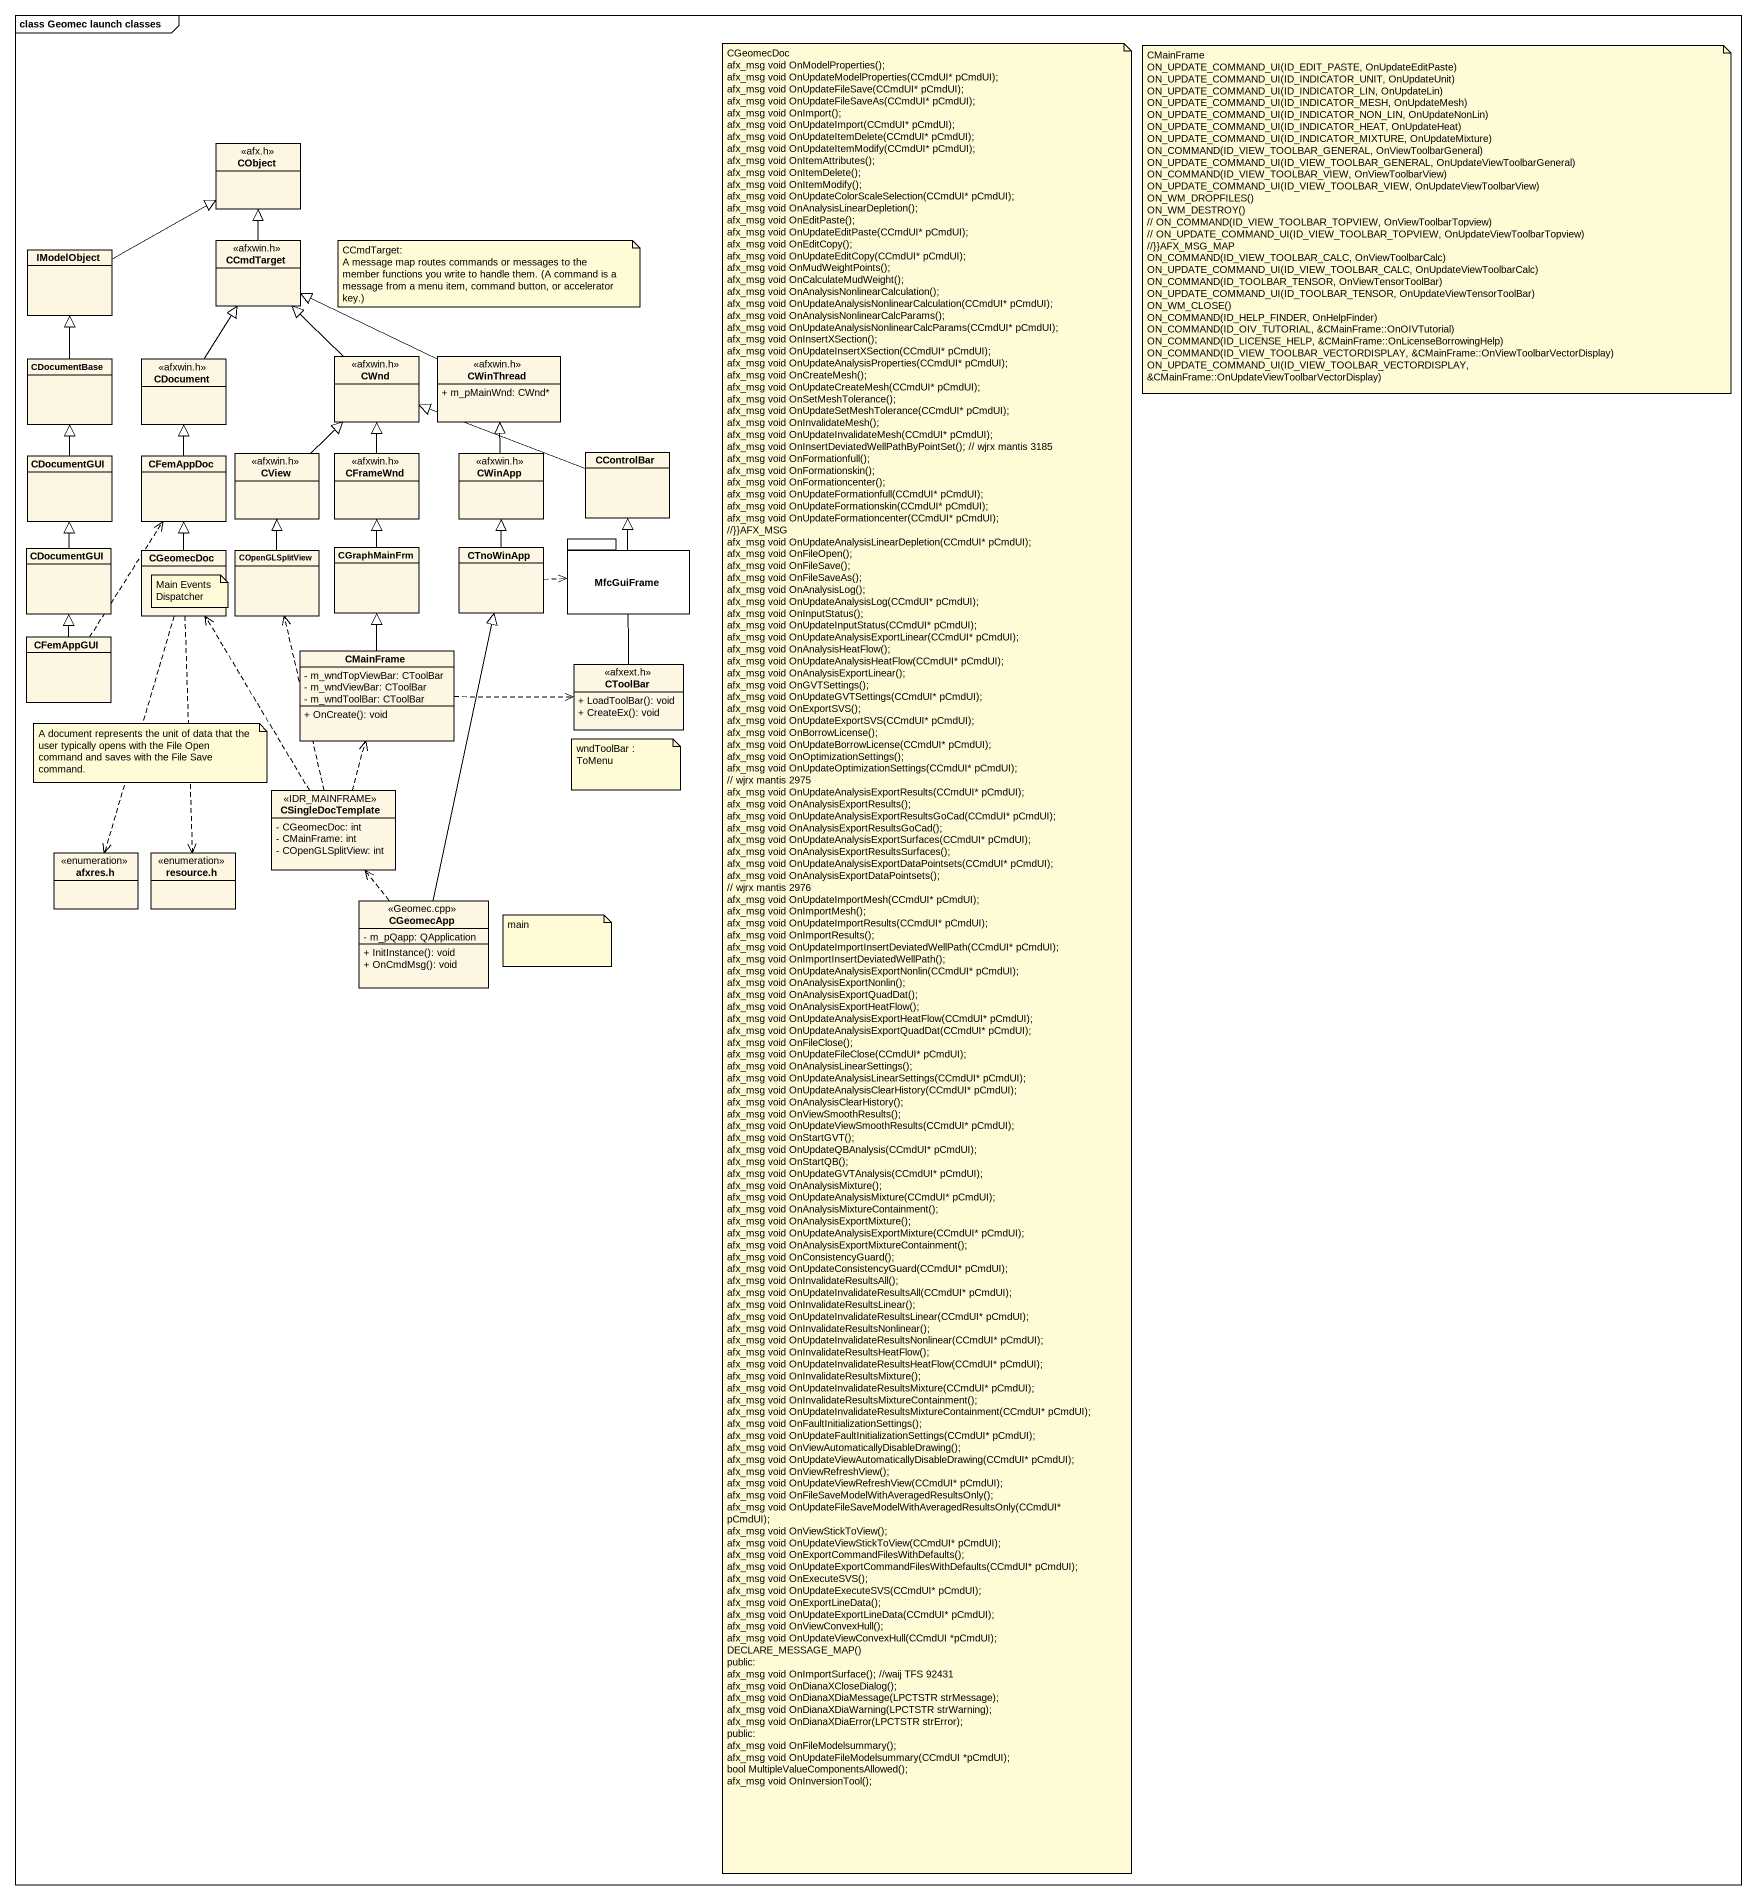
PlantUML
@startuml
mainframe class Geomec launch classes
hide circle
hide empty members
skinparam classAttributeIconSize 0
class CObject <<afx.h>>
class IModelObject
class CCmdTarget <<afxwin.h>>
class CDocumentBase
class CDocument <<afxwin.h>>
class CWnd <<afxwin.h>>
class CWinThread <<afxwin.h>> {
  + m_pMainWnd: CWnd*
}
class CDocumentGUI
class CFemAppDoc
class CView <<afxwin.h>>
class CFrameWnd <<afxwin.h>>
class CWinApp <<afxwin.h>>
class CControlBar
class "CDocumentGUI" as CDocumentGUI_2
class CGeomecDoc
class COpenGLSplitView
class CGraphMainFrm
class CTnoWinApp
package MfcGuiFrame {
}
class CFemAppGUI
class CMainFrame {
  - m_wndTopViewBar: CToolBar
  - m_wndViewBar: CToolBar
  - m_wndToolBar: CToolBar
  + OnCreate(): void
}
class CToolBar <<afxext.h>> {
  + LoadToolBar(): void
  + CreateEx(): void
}
class CSingleDocTemplate <<IDR_MAINFRAME>> {
  - CGeomecDoc: int
  - CMainFrame: int
  - COpenGLSplitView: int
}
enum "afxres.h" as afxres_h
enum "resource.h" as resource_h
class CGeomecApp <<Geomec.cpp>> {
  - m_pQapp: QApplication
  + InitInstance(): void
  + OnCmdMsg(): void
}
IModelObject -right-|> CObject
CCmdTarget -up-|> CObject
CDocumentBase -up-|> IModelObject
CDocument -up-|> CCmdTarget
CWnd -up-|> CCmdTarget
CWinThread -left-|> CCmdTarget
CDocumentGUI -up-|> CDocumentBase
CFemAppDoc -up-|> CDocument
CView -up-|> CWnd
CFrameWnd -up-|> CWnd
CWinApp -up-|> CWinThread
CControlBar -left-|> CWnd
CDocumentGUI_2 -up-|> CDocumentGUI
CGeomecDoc -up-|> CFemAppDoc
CGeomecDoc ..> afxres_h
CGeomecDoc ..> resource_h
COpenGLSplitView -up-|> CView
CGraphMainFrm -up-|> CFrameWnd
CTnoWinApp -up-|> CWinApp
CTnoWinApp .right.> MfcGuiFrame
CFemAppGUI .up.> CFemAppDoc
CFemAppGUI -up-|> CDocumentGUI_2
CMainFrame -up-|> CGraphMainFrm
CMainFrame .right.> CToolBar
CToolBar -up-|> CControlBar
CSingleDocTemplate .up.> CGeomecDoc
CSingleDocTemplate .up.> COpenGLSplitView
CSingleDocTemplate .up.> CMainFrame
CGeomecApp -up-|> CTnoWinApp
CGeomecApp .up.> CSingleDocTemplate
note as N1
  CGeomecDoc
  afx_msg void OnModelProperties();
  afx_msg void OnUpdateModelProperties(CCmdUI* pCmdUI);
  afx_msg void OnUpdateFileSave(CCmdUI* pCmdUI);
  afx_msg void OnUpdateFileSaveAs(CCmdUI* pCmdUI);
  afx_msg void OnImport();
  afx_msg void OnUpdateImport(CCmdUI* pCmdUI);
  afx_msg void OnUpdateItemDelete(CCmdUI* pCmdUI);
  afx_msg void OnUpdateItemModify(CCmdUI* pCmdUI);
  afx_msg void OnItemAttributes();
  afx_msg void OnItemDelete();
  afx_msg void OnItemModify();
  afx_msg void OnUpdateColorScaleSelection(CCmdUI* pCmdUI);
  afx_msg void OnAnalysisLinearDepletion();
  afx_msg void OnEditPaste();
  afx_msg void OnUpdateEditPaste(CCmdUI* pCmdUI);
  afx_msg void OnEditCopy();
  afx_msg void OnUpdateEditCopy(CCmdUI* pCmdUI);
  afx_msg void OnMudWeightPoints();
  afx_msg void OnCalculateMudWeight();
  afx_msg void OnAnalysisNonlinearCalculation();
  afx_msg void OnUpdateAnalysisNonlinearCalculation(CCmdUI* pCmdUI);
  afx_msg void OnAnalysisNonlinearCalcParams();
  afx_msg void OnUpdateAnalysisNonlinearCalcParams(CCmdUI* pCmdUI);
  afx_msg void OnInsertXSection();
  afx_msg void OnUpdateInsertXSection(CCmdUI* pCmdUI);
  afx_msg void OnUpdateAnalysisProperties(CCmdUI* pCmdUI);
  afx_msg void OnCreateMesh();
  afx_msg void OnUpdateCreateMesh(CCmdUI* pCmdUI);
  afx_msg void OnSetMeshTolerance();
  afx_msg void OnUpdateSetMeshTolerance(CCmdUI* pCmdUI);
  afx_msg void OnInvalidateMesh();
  afx_msg void OnUpdateInvalidateMesh(CCmdUI* pCmdUI);
  afx_msg void OnInsertDeviatedWellPathByPointSet(); // wjrx mantis 3185
  afx_msg void OnFormationfull();
  afx_msg void OnFormationskin();
  afx_msg void OnFormationcenter();
  afx_msg void OnUpdateFormationfull(CCmdUI* pCmdUI);
  afx_msg void OnUpdateFormationskin(CCmdUI* pCmdUI);
  afx_msg void OnUpdateFormationcenter(CCmdUI* pCmdUI);
  //}}AFX_MSG
  afx_msg void OnUpdateAnalysisLinearDepletion(CCmdUI* pCmdUI);
  afx_msg void OnFileOpen();
  afx_msg void OnFileSave();
  afx_msg void OnFileSaveAs();
  afx_msg void OnAnalysisLog();
  afx_msg void OnUpdateAnalysisLog(CCmdUI* pCmdUI);
  afx_msg void OnInputStatus();
  afx_msg void OnUpdateInputStatus(CCmdUI* pCmdUI);
  afx_msg void OnUpdateAnalysisExportLinear(CCmdUI* pCmdUI);
  afx_msg void OnAnalysisHeatFlow();
  afx_msg void OnUpdateAnalysisHeatFlow(CCmdUI* pCmdUI);
  afx_msg void OnAnalysisExportLinear();
  afx_msg void OnGVTSettings();
  afx_msg void OnUpdateGVTSettings(CCmdUI* pCmdUI);
  afx_msg void OnExportSVS();
  afx_msg void OnUpdateExportSVS(CCmdUI* pCmdUI);
  afx_msg void OnBorrowLicense();
  afx_msg void OnUpdateBorrowLicense(CCmdUI* pCmdUI);
  afx_msg void OnOptimizationSettings();
  afx_msg void OnUpdateOptimizationSettings(CCmdUI* pCmdUI);
  // wjrx mantis 2975
  afx_msg void OnUpdateAnalysisExportResults(CCmdUI* pCmdUI);
  afx_msg void OnAnalysisExportResults();
  afx_msg void OnUpdateAnalysisExportResultsGoCad(CCmdUI* pCmdUI);
  afx_msg void OnAnalysisExportResultsGoCad();
  afx_msg void OnUpdateAnalysisExportSurfaces(CCmdUI* pCmdUI);
  afx_msg void OnAnalysisExportResultsSurfaces();
  afx_msg void OnUpdateAnalysisExportDataPointsets(CCmdUI* pCmdUI);
  afx_msg void OnAnalysisExportDataPointsets();
  // wjrx mantis 2976
  afx_msg void OnUpdateImportMesh(CCmdUI* pCmdUI);
  afx_msg void OnImportMesh();
  afx_msg void OnUpdateImportResults(CCmdUI* pCmdUI);
  afx_msg void OnImportResults();
  afx_msg void OnUpdateImportInsertDeviatedWellPath(CCmdUI* pCmdUI);
  afx_msg void OnImportInsertDeviatedWellPath();
  afx_msg void OnUpdateAnalysisExportNonlin(CCmdUI* pCmdUI);
  afx_msg void OnAnalysisExportNonlin();
  afx_msg void OnAnalysisExportQuadDat();
  afx_msg void OnAnalysisExportHeatFlow();
  afx_msg void OnUpdateAnalysisExportHeatFlow(CCmdUI* pCmdUI);
  afx_msg void OnUpdateAnalysisExportQuadDat(CCmdUI* pCmdUI);
  afx_msg void OnFileClose();
  afx_msg void OnUpdateFileClose(CCmdUI* pCmdUI);
  afx_msg void OnAnalysisLinearSettings();
  afx_msg void OnUpdateAnalysisLinearSettings(CCmdUI* pCmdUI);
  afx_msg void OnUpdateAnalysisClearHistory(CCmdUI* pCmdUI);
  afx_msg void OnAnalysisClearHistory();
  afx_msg void OnViewSmoothResults();
  afx_msg void OnUpdateViewSmoothResults(CCmdUI* pCmdUI);
  afx_msg void OnStartGVT();
  afx_msg void OnUpdateQBAnalysis(CCmdUI* pCmdUI);
  afx_msg void OnStartQB();
  afx_msg void OnUpdateGVTAnalysis(CCmdUI* pCmdUI);
  afx_msg void OnAnalysisMixture();
  afx_msg void OnUpdateAnalysisMixture(CCmdUI* pCmdUI);
  afx_msg void OnAnalysisMixtureContainment();
  afx_msg void OnAnalysisExportMixture();
  afx_msg void OnUpdateAnalysisExportMixture(CCmdUI* pCmdUI);
  afx_msg void OnAnalysisExportMixtureContainment();
  afx_msg void OnConsistencyGuard();
  afx_msg void OnUpdateConsistencyGuard(CCmdUI* pCmdUI);
  afx_msg void OnInvalidateResultsAll();
  afx_msg void OnUpdateInvalidateResultsAll(CCmdUI* pCmdUI);
  afx_msg void OnInvalidateResultsLinear();
  afx_msg void OnUpdateInvalidateResultsLinear(CCmdUI* pCmdUI);
  afx_msg void OnInvalidateResultsNonlinear();
  afx_msg void OnUpdateInvalidateResultsNonlinear(CCmdUI* pCmdUI);
  afx_msg void OnInvalidateResultsHeatFlow();
  afx_msg void OnUpdateInvalidateResultsHeatFlow(CCmdUI* pCmdUI);
  afx_msg void OnInvalidateResultsMixture();
  afx_msg void OnUpdateInvalidateResultsMixture(CCmdUI* pCmdUI);
  afx_msg void OnInvalidateResultsMixtureContainment();
  afx_msg void OnUpdateInvalidateResultsMixtureContainment(CCmdUI* pCmdUI);
  afx_msg void OnFaultInitializationSettings();
  afx_msg void OnUpdateFaultInitializationSettings(CCmdUI* pCmdUI);
  afx_msg void OnViewAutomaticallyDisableDrawing();
  afx_msg void OnUpdateViewAutomaticallyDisableDrawing(CCmdUI* pCmdUI);
  afx_msg void OnViewRefreshView();
  afx_msg void OnUpdateViewRefreshView(CCmdUI* pCmdUI);
  afx_msg void OnFileSaveModelWithAveragedResultsOnly();
  afx_msg void OnUpdateFileSaveModelWithAveragedResultsOnly(CCmdUI* pCmdUI);
  afx_msg void OnViewStickToView();
  afx_msg void OnUpdateViewStickToView(CCmdUI* pCmdUI);
  afx_msg void OnExportCommandFilesWithDefaults();
  afx_msg void OnUpdateExportCommandFilesWithDefaults(CCmdUI* pCmdUI);
  afx_msg void OnExecuteSVS();
  afx_msg void OnUpdateExecuteSVS(CCmdUI* pCmdUI);
  afx_msg void OnExportLineData();
  afx_msg void OnUpdateExportLineData(CCmdUI* pCmdUI);
  afx_msg void OnViewConvexHull();
  afx_msg void OnUpdateViewConvexHull(CCmdUI *pCmdUI);
  DECLARE_MESSAGE_MAP()
  public:
  afx_msg void OnImportSurface(); //waij TFS 92431
  afx_msg void OnDianaXCloseDialog();
  afx_msg void OnDianaXDiaMessage(LPCTSTR strMessage);
  afx_msg void OnDianaXDiaWarning(LPCTSTR strWarning);
  afx_msg void OnDianaXDiaError(LPCTSTR strError);
  public:
  afx_msg void OnFileModelsummary();
  afx_msg void OnUpdateFileModelsummary(CCmdUI *pCmdUI);
  bool MultipleValueComponentsAllowed();
  afx_msg void OnInversionTool();
end note
note as N2
  CMainFrame
  ON_UPDATE_COMMAND_UI(ID_EDIT_PASTE, OnUpdateEditPaste)
  ON_UPDATE_COMMAND_UI(ID_INDICATOR_UNIT, OnUpdateUnit)
  ON_UPDATE_COMMAND_UI(ID_INDICATOR_LIN, OnUpdateLin)
  ON_UPDATE_COMMAND_UI(ID_INDICATOR_MESH, OnUpdateMesh)
  ON_UPDATE_COMMAND_UI(ID_INDICATOR_NON_LIN, OnUpdateNonLin)
  ON_UPDATE_COMMAND_UI(ID_INDICATOR_HEAT, OnUpdateHeat)
  ON_UPDATE_COMMAND_UI(ID_INDICATOR_MIXTURE, OnUpdateMixture)
  ON_COMMAND(ID_VIEW_TOOLBAR_GENERAL, OnViewToolbarGeneral)
  ON_UPDATE_COMMAND_UI(ID_VIEW_TOOLBAR_GENERAL, OnUpdateViewToolbarGeneral)
  ON_COMMAND(ID_VIEW_TOOLBAR_VIEW, OnViewToolbarView)
  ON_UPDATE_COMMAND_UI(ID_VIEW_TOOLBAR_VIEW, OnUpdateViewToolbarView)
  ON_WM_DROPFILES()
  ON_WM_DESTROY()
  // ON_COMMAND(ID_VIEW_TOOLBAR_TOPVIEW, OnViewToolbarTopview)
  // ON_UPDATE_COMMAND_UI(ID_VIEW_TOOLBAR_TOPVIEW, OnUpdateViewToolbarTopview)
  //}}AFX_MSG_MAP
  ON_COMMAND(ID_VIEW_TOOLBAR_CALC, OnViewToolbarCalc)
  ON_UPDATE_COMMAND_UI(ID_VIEW_TOOLBAR_CALC, OnUpdateViewToolbarCalc)
  ON_COMMAND(ID_TOOLBAR_TENSOR, OnViewTensorToolBar)
  ON_UPDATE_COMMAND_UI(ID_TOOLBAR_TENSOR, OnUpdateViewTensorToolBar)
  ON_WM_CLOSE()
  ON_COMMAND(ID_HELP_FINDER, OnHelpFinder)
  ON_COMMAND(ID_OIV_TUTORIAL, &CMainFrame::OnOIVTutorial)
  ON_COMMAND(ID_LICENSE_HELP, &CMainFrame::OnLicenseBorrowingHelp)
  ON_COMMAND(ID_VIEW_TOOLBAR_VECTORDISPLAY, &CMainFrame::OnViewToolbarVectorDisplay)
  ON_UPDATE_COMMAND_UI(ID_VIEW_TOOLBAR_VECTORDISPLAY, &CMainFrame::OnUpdateViewToolbarVectorDisplay)
end note
note as N3
  CCmdTarget:
  A message map routes commands or messages to the member functions you write to handle them. (A command is a message from a menu item, command button, or accelerator key.)
end note
note as N4
  Main Events
  Dispatcher
end note
note as N5
  A document represents the unit of data that the user typically opens with the File Open command and saves with the File Save command.
end note
note as N6
  wndToolBar : ToMenu
end note
note as N7
  main
end note
@enduml
